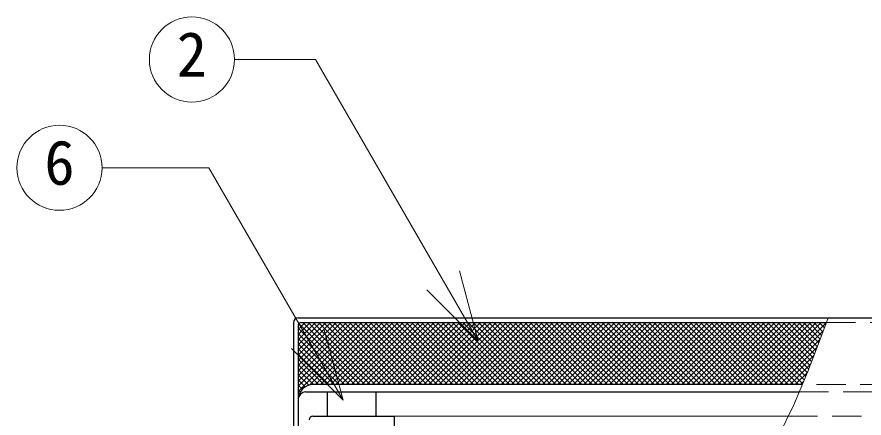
# Model space of a CAD drawing. Units: millimetres at full size, sheet at 1:10; details may follow other scales. Extents: x -2123 to 1927, y -1358 to 1452.
# Drawn here: x -1918 to -1569.8, y -126.8 to 38.1 of the extents above; entities that cross this region are included whole.
import ezdxf
from ezdxf.enums import TextEntityAlignment as Align

# ---------------------------------------------------------------- set-up
doc = ezdxf.new("R2010")
doc.units = ezdxf.units.MM
doc.header["$LTSCALE"] = 10
doc.linetypes.add('DASHED1', pattern=[1.8, 1.2, -0.6])
doc.layers.add('0-0', color=7, linetype='Continuous', lineweight=18)
doc.styles.add('ＭＳ ゴシック', font='')
doc.styles.get('ＭＳ ゴシック').set_extended_font_data('MS Gothic')

msp = doc.modelspace()

# ---------------------------------------------------------------- linework, layer by layer
at = {"layer": '0-0'}
for p, q in [((-1795.23, 20.63), (-1828.53, 20.63)), ((-1728.32, -95.27), (-1795.23, 20.63)), ((-1839.1, -23.9), (-1882.95, -23.9)), ((-1783.91, -119.49), (-1839.1, -23.9)), ((-1728.32, -95.27), (-1736.08, -66.29)), ((-1728.32, -95.27), (-1749.53, -74.05)), ((-1783.91, -119.49), (-1791.67, -90.52)), ((-1783.91, -119.49), (-1805.12, -98.28))]:
    msp.add_line(p, q, dxfattribs=at)
at = {"layer": '0-0', "color": 5, "lineweight": 25}
for p, q in [((-1802.3, -85.59), (-1584.56, -85.59)), ((-1584.56, -85.59), (-1193.3, -85.59)), ((-1804.3, -87.59), (-1804.3, -165.59)), ((-1802.3, -88.59), (-1802.3, -165.59)), ((-1801.3, -87.59), (-1585.28, -87.59)), ((-1595.07, -113.09), (-1796.3, -113.09)), ((-1799.3, -116.09), (-1596.32, -116.09)), ((-1790.3, -126.09), (-1790.3, -116.09)), ((-1770.3, -126.09), (-1770.3, -116.09)), ((-1796.3, -126.09), (-1762.8, -126.09)), ((-1762.8, -383.09), (-1762.8, -126.09))]:
    msp.add_line(p, q, dxfattribs=at)
at = {"layer": '0-0', "color": 4, "lineweight": 9}
for p, q in [((-1802.3, -115.85), (-1774.04, -87.59)), ((-1802.3, -113.73), (-1776.16, -87.59)), ((-1802.3, -111.61), (-1778.28, -87.59)), ((-1802.3, -109.49), (-1780.4, -87.59)), ((-1802.3, -107.37), (-1782.52, -87.59)), ((-1802.3, -105.24), (-1784.64, -87.59)), ((-1802.3, -103.12), (-1786.76, -87.59)), ((-1802.3, -101), (-1788.89, -87.59)), ((-1802.3, -98.88), (-1791.01, -87.59)), ((-1802.3, -96.76), (-1793.13, -87.59)), ((-1802.3, -94.64), (-1795.25, -87.59)), ((-1802.3, -92.52), (-1797.37, -87.59)), ((-1802.3, -90.4), (-1799.49, -87.59)), ((-1802.3, -89.92), (-1779.13, -113.09)), ((-1802.22, -88.19), (-1801.69, -87.67)), ((-1802.1, -87.99), (-1777.01, -113.09)), ((-1800.39, -87.59), (-1774.89, -113.09)), ((-1798.27, -87.59), (-1772.77, -113.09)), ((-1797.55, -113.22), (-1771.92, -87.59)), ((-1796.15, -87.59), (-1770.65, -113.09)), ((-1795.29, -113.09), (-1769.79, -87.59)), ((-1794.02, -87.59), (-1768.52, -113.09)), ((-1793.17, -113.09), (-1767.67, -87.59)), ((-1791.9, -87.59), (-1766.4, -113.09)), ((-1791.05, -113.09), (-1765.55, -87.59)), ((-1789.78, -87.59), (-1764.28, -113.09)), ((-1788.93, -113.09), (-1763.43, -87.59)), ((-1787.66, -87.59), (-1762.16, -113.09)), ((-1786.81, -113.09), (-1761.31, -87.59)), ((-1785.54, -87.59), (-1760.04, -113.09)), ((-1784.69, -113.09), (-1759.19, -87.59)), ((-1783.42, -87.59), (-1757.92, -113.09)), ((-1782.57, -113.09), (-1757.07, -87.59)), ((-1781.3, -87.59), (-1755.8, -113.09)), ((-1780.44, -113.09), (-1754.94, -87.59)), ((-1779.18, -87.59), (-1753.68, -113.09)), ((-1778.32, -113.09), (-1752.82, -87.59)), ((-1777.05, -87.59), (-1751.55, -113.09)), ((-1776.2, -113.09), (-1750.7, -87.59)), ((-1774.93, -87.59), (-1749.43, -113.09)), ((-1774.08, -113.09), (-1748.58, -87.59)), ((-1772.81, -87.59), (-1747.31, -113.09)), ((-1771.96, -113.09), (-1746.46, -87.59)), ((-1770.69, -87.59), (-1745.19, -113.09)), ((-1769.84, -113.09), (-1744.34, -87.59)), ((-1768.57, -87.59), (-1743.07, -113.09)), ((-1767.72, -113.09), (-1742.22, -87.59)), ((-1766.45, -87.59), (-1740.95, -113.09)), ((-1765.6, -113.09), (-1740.1, -87.59)), ((-1764.33, -87.59), (-1738.83, -113.09)), ((-1763.47, -113.09), (-1737.97, -87.59)), ((-1762.2, -87.59), (-1736.7, -113.09)), ((-1761.35, -113.09), (-1735.85, -87.59)), ((-1760.08, -87.59), (-1734.58, -113.09)), ((-1759.23, -113.09), (-1733.73, -87.59)), ((-1757.96, -87.59), (-1732.46, -113.09)), ((-1757.11, -113.09), (-1731.61, -87.59)), ((-1755.84, -87.59), (-1730.34, -113.09)), ((-1754.99, -113.09), (-1729.49, -87.59)), ((-1753.72, -87.59), (-1728.22, -113.09)), ((-1752.87, -113.09), (-1727.37, -87.59)), ((-1751.6, -87.59), (-1726.1, -113.09)), ((-1750.75, -113.09), (-1725.25, -87.59)), ((-1749.48, -87.59), (-1723.98, -113.09)), ((-1748.62, -113.09), (-1723.12, -87.59)), ((-1747.36, -87.59), (-1721.86, -113.09)), ((-1746.5, -113.09), (-1721, -87.59)), ((-1745.23, -87.59), (-1719.73, -113.09)), ((-1744.38, -113.09), (-1718.88, -87.59)), ((-1743.11, -87.59), (-1717.61, -113.09)), ((-1742.26, -113.09), (-1716.76, -87.59)), ((-1740.99, -87.59), (-1715.49, -113.09)), ((-1740.14, -113.09), (-1714.64, -87.59)), ((-1738.87, -87.59), (-1713.37, -113.09)), ((-1738.02, -113.09), (-1712.52, -87.59)), ((-1736.75, -87.59), (-1711.25, -113.09)), ((-1735.9, -113.09), (-1710.4, -87.59)), ((-1734.63, -87.59), (-1709.13, -113.09)), ((-1733.78, -113.09), (-1708.28, -87.59)), ((-1732.51, -87.59), (-1707.01, -113.09)), ((-1731.65, -113.09), (-1706.15, -87.59)), ((-1730.38, -87.59), (-1704.88, -113.09)), ((-1729.53, -113.09), (-1704.03, -87.59)), ((-1728.26, -87.59), (-1702.76, -113.09)), ((-1727.41, -113.09), (-1701.91, -87.59)), ((-1726.14, -87.59), (-1700.64, -113.09)), ((-1725.29, -113.09), (-1699.79, -87.59)), ((-1724.02, -87.59), (-1698.52, -113.09)), ((-1723.17, -113.09), (-1697.67, -87.59)), ((-1721.9, -87.59), (-1696.4, -113.09)), ((-1721.05, -113.09), (-1695.55, -87.59)), ((-1719.78, -87.59), (-1694.28, -113.09)), ((-1718.93, -113.09), (-1693.43, -87.59)), ((-1717.66, -87.59), (-1692.16, -113.09)), ((-1716.8, -113.09), (-1691.3, -87.59)), ((-1715.54, -87.59), (-1690.04, -113.09)), ((-1714.68, -113.09), (-1689.18, -87.59)), ((-1713.41, -87.59), (-1687.91, -113.09)), ((-1712.56, -113.09), (-1687.06, -87.59)), ((-1711.29, -87.59), (-1685.79, -113.09)), ((-1710.44, -113.09), (-1684.94, -87.59)), ((-1709.17, -87.59), (-1683.67, -113.09)), ((-1708.32, -113.09), (-1682.82, -87.59)), ((-1707.05, -87.59), (-1681.55, -113.09)), ((-1706.2, -113.09), (-1680.7, -87.59)), ((-1704.93, -87.59), (-1679.43, -113.09)), ((-1704.08, -113.09), (-1678.58, -87.59)), ((-1702.81, -87.59), (-1677.31, -113.09)), ((-1701.96, -113.09), (-1676.46, -87.59)), ((-1700.69, -87.59), (-1675.19, -113.09)), ((-1699.83, -113.09), (-1674.33, -87.59)), ((-1698.57, -87.59), (-1673.07, -113.09)), ((-1697.71, -113.09), (-1672.21, -87.59)), ((-1696.44, -87.59), (-1670.94, -113.09)), ((-1695.59, -113.09), (-1670.09, -87.59)), ((-1694.32, -87.59), (-1668.82, -113.09)), ((-1693.47, -113.09), (-1667.97, -87.59)), ((-1692.2, -87.59), (-1666.7, -113.09)), ((-1691.35, -113.09), (-1665.85, -87.59)), ((-1690.08, -87.59), (-1664.58, -113.09)), ((-1689.23, -113.09), (-1663.73, -87.59)), ((-1687.96, -87.59), (-1662.46, -113.09)), ((-1687.11, -113.09), (-1661.61, -87.59)), ((-1685.84, -87.59), (-1660.34, -113.09)), ((-1684.99, -113.09), (-1659.49, -87.59)), ((-1683.72, -87.59), (-1658.22, -113.09)), ((-1682.86, -113.09), (-1657.36, -87.59)), ((-1681.59, -87.59), (-1656.09, -113.09)), ((-1680.74, -113.09), (-1655.24, -87.59)), ((-1679.47, -87.59), (-1653.97, -113.09)), ((-1678.62, -113.09), (-1653.12, -87.59)), ((-1677.35, -87.59), (-1651.85, -113.09)), ((-1676.5, -113.09), (-1651, -87.59)), ((-1675.23, -87.59), (-1649.73, -113.09)), ((-1674.38, -113.09), (-1648.88, -87.59)), ((-1673.11, -87.59), (-1647.61, -113.09)), ((-1672.26, -113.09), (-1646.76, -87.59)), ((-1670.99, -87.59), (-1645.49, -113.09)), ((-1670.14, -113.09), (-1644.64, -87.59)), ((-1668.87, -87.59), (-1643.37, -113.09)), ((-1668.01, -113.09), (-1642.51, -87.59)), ((-1666.75, -87.59), (-1641.25, -113.09)), ((-1665.89, -113.09), (-1640.39, -87.59)), ((-1664.62, -87.59), (-1639.12, -113.09)), ((-1663.77, -113.09), (-1638.27, -87.59)), ((-1662.5, -87.59), (-1637, -113.09)), ((-1661.65, -113.09), (-1636.15, -87.59)), ((-1660.38, -87.59), (-1634.88, -113.09)), ((-1659.53, -113.09), (-1634.03, -87.59)), ((-1658.26, -87.59), (-1632.76, -113.09)), ((-1657.41, -113.09), (-1631.91, -87.59)), ((-1656.14, -87.59), (-1630.64, -113.09)), ((-1655.29, -113.09), (-1629.79, -87.59)), ((-1654.02, -87.59), (-1628.52, -113.09)), ((-1653.17, -113.09), (-1627.67, -87.59)), ((-1651.9, -87.59), (-1626.4, -113.09)), ((-1651.04, -113.09), (-1625.54, -87.59)), ((-1649.77, -87.59), (-1624.27, -113.09)), ((-1648.92, -113.09), (-1623.42, -87.59)), ((-1647.65, -87.59), (-1622.15, -113.09)), ((-1646.8, -113.09), (-1621.3, -87.59)), ((-1645.53, -87.59), (-1620.03, -113.09)), ((-1644.68, -113.09), (-1619.18, -87.59)), ((-1643.41, -87.59), (-1617.91, -113.09)), ((-1642.56, -113.09), (-1617.06, -87.59)), ((-1641.29, -87.59), (-1615.79, -113.09)), ((-1640.44, -113.09), (-1614.94, -87.59)), ((-1639.17, -87.59), (-1613.67, -113.09)), ((-1638.32, -113.09), (-1612.82, -87.59)), ((-1637.05, -87.59), (-1611.55, -113.09)), ((-1636.19, -113.09), (-1610.69, -87.59)), ((-1634.93, -87.59), (-1609.43, -113.09)), ((-1634.07, -113.09), (-1608.57, -87.59)), ((-1632.8, -87.59), (-1607.3, -113.09)), ((-1631.95, -113.09), (-1606.45, -87.59)), ((-1630.68, -87.59), (-1605.18, -113.09)), ((-1629.83, -113.09), (-1604.33, -87.59)), ((-1628.56, -87.59), (-1603.06, -113.09)), ((-1627.71, -113.09), (-1602.21, -87.59)), ((-1626.44, -87.59), (-1600.94, -113.09)), ((-1625.59, -113.09), (-1600.09, -87.59)), ((-1624.32, -87.59), (-1598.82, -113.09)), ((-1623.47, -113.09), (-1597.97, -87.59)), ((-1622.2, -87.59), (-1596.7, -113.09)), ((-1621.35, -113.09), (-1595.85, -87.59)), ((-1620.08, -87.59), (-1594.92, -112.74)), ((-1619.22, -113.09), (-1593.72, -87.59)), ((-1617.95, -87.59), (-1594.29, -111.25)), ((-1617.1, -113.09), (-1591.6, -87.59)), ((-1615.83, -87.59), (-1593.67, -109.75)), ((-1614.98, -113.09), (-1589.48, -87.59)), ((-1613.71, -87.59), (-1593.04, -108.26)), ((-1612.86, -113.09), (-1587.36, -87.59)), ((-1611.59, -87.59), (-1592.44, -106.74)), ((-1610.74, -113.09), (-1585.31, -87.66)), ((-1609.47, -87.59), (-1591.86, -105.2)), ((-1607.35, -87.59), (-1591.28, -103.66)), ((-1605.23, -87.59), (-1590.69, -102.12)), ((-1603.11, -87.59), (-1590.11, -100.58)), ((-1600.98, -87.59), (-1589.53, -99.04)), ((-1598.86, -87.59), (-1588.95, -97.5)), ((-1596.74, -87.59), (-1588.36, -95.96)), ((-1594.62, -87.59), (-1587.78, -94.43)), ((-1592.5, -87.59), (-1587.21, -92.88)), ((-1590.38, -87.59), (-1586.64, -91.32)), ((-1588.26, -87.59), (-1586.08, -89.77)), ((-1586.14, -87.59), (-1585.51, -88.21)), ((-1802.3, -92.04), (-1781.25, -113.09)), ((-1608.62, -113.09), (-1586.52, -90.99)), ((-1802.3, -94.16), (-1783.37, -113.09)), ((-1802.3, -96.28), (-1785.5, -113.09)), ((-1606.5, -113.09), (-1587.75, -94.34)), ((-1802.3, -98.4), (-1787.62, -113.09)), ((-1802.3, -100.52), (-1789.74, -113.09)), ((-1604.37, -113.09), (-1589.04, -97.75)), ((-1802.3, -102.64), (-1791.86, -113.09)), ((-1602.25, -113.09), (-1590.33, -101.17)), ((-1802.3, -104.77), (-1793.98, -113.09)), ((-1802.3, -106.89), (-1796.1, -113.09)), ((-1600.13, -113.09), (-1591.62, -104.58)), ((-1802.3, -109.01), (-1797.98, -113.33)), ((-1802.3, -111.13), (-1799.45, -113.98)), ((-1598.01, -113.09), (-1592.93, -108.01)), ((-1802.3, -113.25), (-1800.63, -114.93)), ((-1595.89, -113.09), (-1594.47, -111.67)), ((-1802.3, -115.37), (-1801.53, -116.14)), ((-1802.3, -117.49), (-1802.13, -117.66)), ((-1802.3, -117.97), (-1802.17, -117.84)), ((-1762.8, -126.09), (-1600.86, -126.09))]:
    msp.add_line(p, q, dxfattribs=at)
at = {"layer": '0-0', "linetype": 'DASHED1'}
for p, q in [((-1585.28, -87.59), (-1194.3, -87.59)), ((-1199.3, -113.09), (-1595.07, -113.09)), ((-1596.32, -116.09), (-1196.3, -116.09)), ((-1600.86, -126.09), (-1199.3, -126.09))]:
    msp.add_line(p, q, dxfattribs=at)
at = {"layer": '0-0'}
msp.add_lwpolyline([(-1584.56, -85.59), (-1587.53, -93.76), (-1592.82, -107.74), (-1598.56, -121.4), (-1605.02, -134.54)], dxfattribs=at)
for centre in [(-1846.03, 20.63), (-1900.45, -23.9)]:
    msp.add_circle(centre, 17.5, dxfattribs=at)
at = {"layer": '0-0', "color": 5, "lineweight": 25}
for centre, radius in [((-1802.3, -87.59), 2), ((-1801.3, -88.59), 1), ((-1796.3, -119.09), 6), ((-1799.3, -119.09), 3), ((-1796.3, -127.59), 1.5)]:
    msp.add_arc(centre, radius, 90, 180, dxfattribs=at)

# ---------------------------------------------------------------- texts
at = {"layer": '0-0', "style": 'ＭＳ ゴシック'}
for s, p in [('2', (-1852.28, 8.13)), ('6', (-1906.7, -36.4))]:
    msp.add_text(s, height=18.33, dxfattribs=at).set_placement(p, align=Align.BOTTOM_LEFT)

doc.saveas('drawing.dxf')
